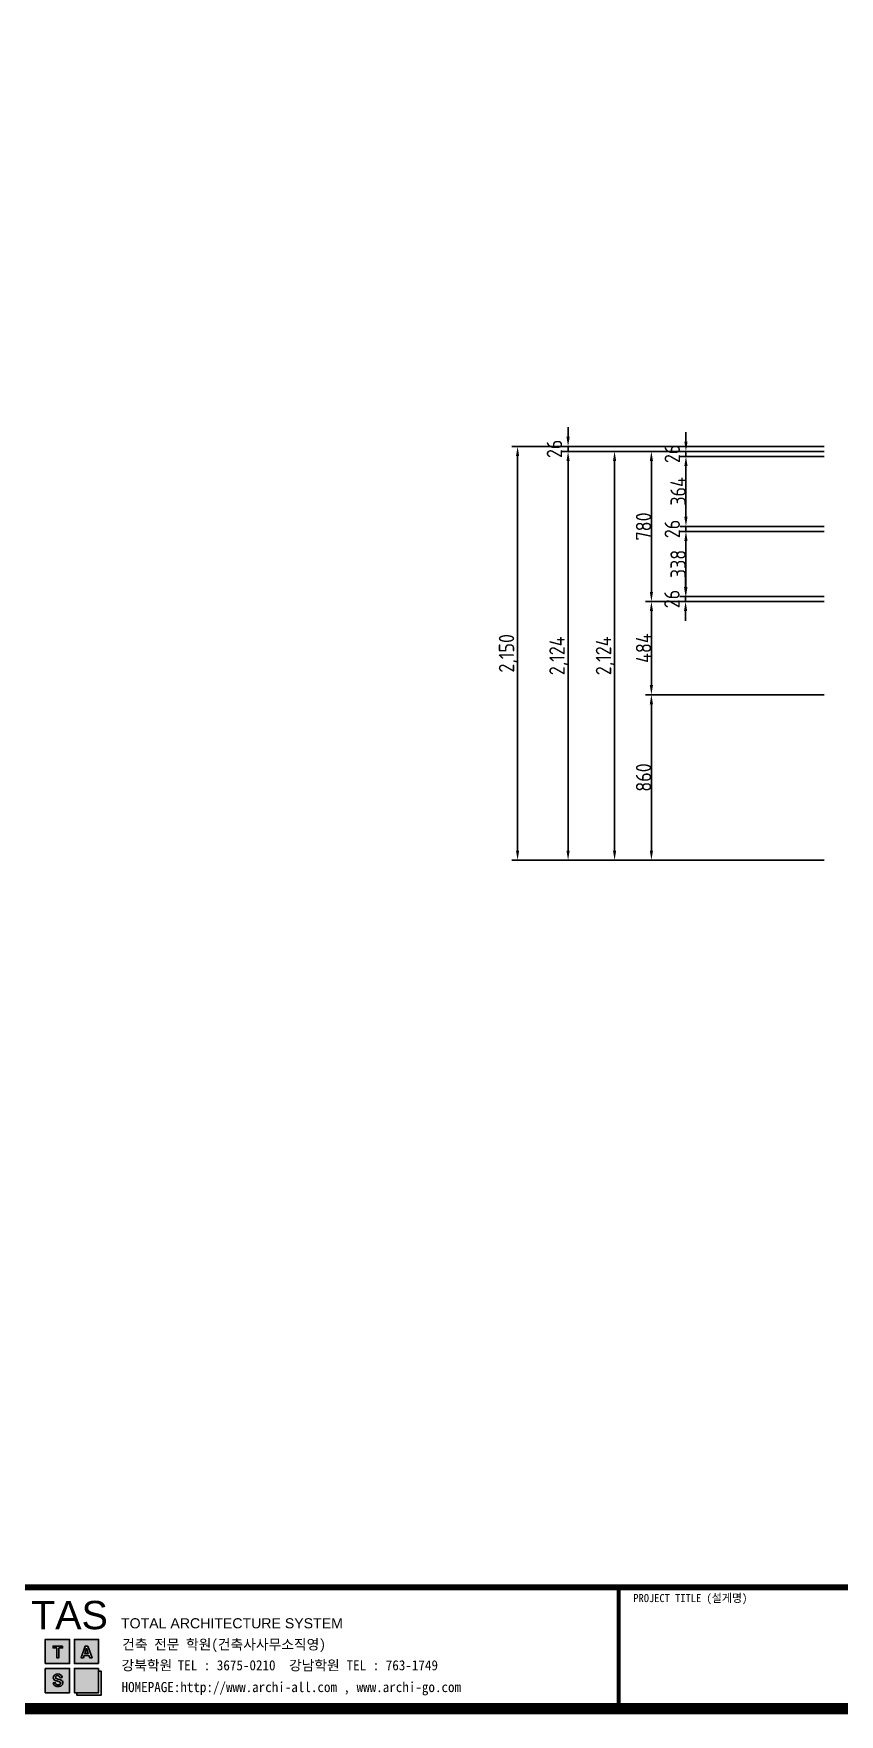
# Model space of a CAD drawing. Extents: x 0 to 79700, y -68 to 28499.
# Drawn here: x 67349 to 71537, y -68 to 8664 of the extents above; entities that cross this region are included whole.
import ezdxf

# ---------------------------------------------------------------- set-up
doc = ezdxf.new("R2010")
doc.units = 0
doc.header["$LTSCALE"] = 50
doc.header["$MEASUREMENT"] = 0
doc.header["$PDMODE"] = 3
doc.layers.get('0').update_dxf_attribs({"linetype": 'CONTINUOUS'})
doc.layers.get('DEFPOINTS').update_dxf_attribs({"linetype": 'CONTINUOUS'})
doc.styles.add('3', font='swissk.ttf')
doc.styles.add('4', font='')
doc.styles.get("Standard").update_dxf_attribs({"font": 'architxt.shx'})
doc.styles.get('4').set_extended_font_data('DotumChe')
doc.dimstyles.new('STANDARD$0', dxfattribs={"dimscale": 0, "dimtxt": 80, "dimasz": 50, "dimexe": 30, "dimexo": 150, "dimtad": 3, "dimdec": 0, "dimdsep": 46, "dimlunit": 6, "dimtxsty": 'Standard', "dimcen": 80, "dimclrd": 254, "dimclre": 254, "dimadec": 0, "dimazin": 0, "dimtfac": 1, "dimtdec": 0, "dimtmove": 2, "dimatfit": 3, "dimfxl": 1, "dimtolj": 1, "dimtzin": 0, "dimarcsym": 0})

# ---------------------------------------------------------------- blocks, each defined once
blk = doc.blocks.new('*D459')
at = {"color": 254, "lineweight": -2, "transparency": 16777216}
for p, q in [((71457.8, 5229.4), (70530, 5229.4)), ((70560, 4419.4), (70560, 5179.4)), ((71457.8, 4369.4), (70530, 4369.4))]:
    blk.add_line(p, q, dxfattribs=at)
at = {"color": 254, "transparency": 16777216}
for points in [[(70551.7, 5179.4), (70568.3, 5179.4), (70560, 5229.4)], [(70551.7, 4419.4), (70568.3, 4419.4), (70560, 4369.4)]]:
    blk.add_solid(points, dxfattribs=at)
at = {"layer": 'DEFPOINTS', "color": 0, "transparency": 16777216}
for p in [(70560, 5229.4), (71607.8, 5229.4), (71607.8, 4369.4)]:
    blk.add_point(p, dxfattribs=at)
at = {"color": 0, "transparency": 16777216, "insert": (70519.4, 4799.4), "char_height": 80, "attachment_point": 5, "rotation": 90}
blk.add_mtext('\\A1;860', dxfattribs=at)
blk = doc.blocks.new('*D460')
at = {"color": 254, "lineweight": -2, "transparency": 16777216}
for p, q in [((71457.8, 5713.4), (70530, 5713.4)), ((70560, 5279.4), (70560, 5663.4)), ((71457.8, 5229.4), (70530, 5229.4))]:
    blk.add_line(p, q, dxfattribs=at)
at = {"color": 254, "transparency": 16777216}
for points in [[(70551.7, 5663.4), (70568.3, 5663.4), (70560, 5713.4)], [(70551.7, 5279.4), (70568.3, 5279.4), (70560, 5229.4)]]:
    blk.add_solid(points, dxfattribs=at)
at = {"layer": 'DEFPOINTS', "color": 0, "transparency": 16777216}
for p in [(70560, 5713.4), (71607.8, 5713.4), (71607.8, 5229.4)]:
    blk.add_point(p, dxfattribs=at)
at = {"color": 0, "transparency": 16777216, "insert": (70519.4, 5471.4), "char_height": 80, "attachment_point": 5, "rotation": 90}
blk.add_mtext('\\A1;484', dxfattribs=at)
blk = doc.blocks.new('*D461')
at = {"color": 254, "lineweight": -2, "transparency": 16777216}
for p, q in [((70739.5, 6543.4), (70739.5, 6593.4)), ((71457.8, 6493.4), (70709.5, 6493.4)), ((71107.8, 6467.4), (70709.5, 6467.4)), ((70739.5, 6467.4), (70739.5, 6493.4)), ((70739.5, 6417.4), (70739.5, 6367.4))]:
    blk.add_line(p, q, dxfattribs=at)
at = {"color": 254, "transparency": 16777216}
for points in [[(70731.1, 6543.4), (70747.8, 6543.4), (70739.5, 6493.4)], [(70731.1, 6417.4), (70747.8, 6417.4), (70739.5, 6467.4)]]:
    blk.add_solid(points, dxfattribs=at)
at = {"layer": 'DEFPOINTS', "color": 0, "transparency": 16777216}
for p in [(70739.5, 6493.4), (71257.8, 6467.4), (71607.8, 6493.4)]:
    blk.add_point(p, dxfattribs=at)
at = {"color": 0, "transparency": 16777216, "insert": (70668.5, 6480.4), "char_height": 80, "attachment_point": 5, "rotation": 90}
blk.add_mtext('\\A1;26', dxfattribs=at)
blk = doc.blocks.new('*D462')
at = {"color": 254, "lineweight": -2, "transparency": 16777216}
for p, q in [((71107.8, 6493.4), (70338.6, 6493.4)), ((70368.6, 4419.4), (70368.6, 6443.4)), ((71107.8, 4369.4), (70338.6, 4369.4))]:
    blk.add_line(p, q, dxfattribs=at)
at = {"color": 254, "transparency": 16777216}
for points in [[(70360.3, 6443.4), (70377, 6443.4), (70368.6, 6493.4)], [(70360.3, 4419.4), (70377, 4419.4), (70368.6, 4369.4)]]:
    blk.add_solid(points, dxfattribs=at)
at = {"layer": 'DEFPOINTS', "color": 0, "transparency": 16777216}
for p in [(70368.6, 6493.4), (71257.8, 6493.4), (71257.8, 4369.4)]:
    blk.add_point(p, dxfattribs=at)
at = {"color": 0, "transparency": 16777216, "insert": (70320.4, 5431.4), "char_height": 80, "attachment_point": 5, "rotation": 90}
blk.add_mtext('\\A1;2,124', dxfattribs=at)
blk = doc.blocks.new('*D456')
at = {"color": 254, "lineweight": -2, "transparency": 16777216}
for p, q in [((70127, 6569.4), (70127, 6619.4)), ((71457.8, 6519.4), (70097, 6519.4)), ((71107.8, 6493.4), (70097, 6493.4)), ((70127, 6493.4), (70127, 6519.4)), ((70127, 6443.4), (70127, 6393.4))]:
    blk.add_line(p, q, dxfattribs=at)
at = {"color": 254, "transparency": 16777216}
for points in [[(70118.7, 6569.4), (70135.3, 6569.4), (70127, 6519.4)], [(70118.7, 6443.4), (70135.3, 6443.4), (70127, 6493.4)]]:
    blk.add_solid(points, dxfattribs=at)
at = {"layer": 'DEFPOINTS', "color": 0, "transparency": 16777216}
for p in [(70127, 6519.4), (71257.8, 6493.4), (71607.8, 6519.4)]:
    blk.add_point(p, dxfattribs=at)
at = {"color": 0, "transparency": 16777216, "insert": (70056, 6506.4), "char_height": 80, "attachment_point": 5, "rotation": 90}
blk.add_mtext('\\A1;26', dxfattribs=at)
blk = doc.blocks.new('*D457')
at = {"color": 254, "lineweight": -2, "transparency": 16777216}
for p, q in [((71107.8, 6493.4), (70097, 6493.4)), ((70127, 6443.4), (70127, 4419.4)), ((71107.8, 4369.4), (70097, 4369.4))]:
    blk.add_line(p, q, dxfattribs=at)
at = {"color": 254, "transparency": 16777216}
for points in [[(70118.7, 6443.4), (70135.3, 6443.4), (70127, 6493.4)], [(70118.7, 4419.4), (70135.3, 4419.4), (70127, 4369.4)]]:
    blk.add_solid(points, dxfattribs=at)
at = {"layer": 'DEFPOINTS', "color": 0, "transparency": 16777216}
for p in [(71257.8, 6493.4), (70127, 4369.4), (71257.8, 4369.4)]:
    blk.add_point(p, dxfattribs=at)
at = {"color": 0, "transparency": 16777216, "insert": (70078.7, 5431.4), "char_height": 80, "attachment_point": 5, "rotation": 90}
blk.add_mtext('\\A1;2,124', dxfattribs=at)
blk = doc.blocks.new('*D458')
at = {"color": 254, "lineweight": -2, "transparency": 16777216}
for p, q in [((71107.8, 6519.4), (69834.6, 6519.4)), ((69864.6, 6469.4), (69864.6, 4419.4)), ((71107.8, 4369.4), (69834.6, 4369.4))]:
    blk.add_line(p, q, dxfattribs=at)
at = {"color": 254, "transparency": 16777216}
for points in [[(69856.3, 6469.4), (69872.9, 6469.4), (69864.6, 6519.4)], [(69856.3, 4419.4), (69872.9, 4419.4), (69864.6, 4369.4)]]:
    blk.add_solid(points, dxfattribs=at)
at = {"layer": 'DEFPOINTS', "color": 0, "transparency": 16777216}
for p in [(71257.8, 6519.4), (69864.6, 4369.4), (71257.8, 4369.4)]:
    blk.add_point(p, dxfattribs=at)
at = {"color": 0, "transparency": 16777216, "insert": (69816.4, 5444.4), "char_height": 80, "attachment_point": 5, "rotation": 90}
blk.add_mtext('\\A1;2,150', dxfattribs=at)
blk = doc.blocks.new('*D484')
at = {"color": 254, "lineweight": -2, "transparency": 16777216}
for p, q in [((70737.7, 5789.4), (70737.7, 5839.4)), ((71457.8, 5739.4), (70707.7, 5739.4)), ((71457.8, 5713.4), (70707.7, 5713.4)), ((70737.7, 5713.4), (70737.7, 5739.4)), ((70737.7, 5663.4), (70737.7, 5613.4))]:
    blk.add_line(p, q, dxfattribs=at)
at = {"color": 254, "transparency": 16777216}
for points in [[(70729.4, 5789.4), (70746, 5789.4), (70737.7, 5739.4)], [(70729.4, 5663.4), (70746, 5663.4), (70737.7, 5713.4)]]:
    blk.add_solid(points, dxfattribs=at)
at = {"layer": 'DEFPOINTS', "color": 0, "transparency": 16777216}
for p in [(70737.7, 5739.4), (71607.8, 5739.4), (71607.8, 5713.4)]:
    blk.add_point(p, dxfattribs=at)
at = {"color": 0, "transparency": 16777216, "insert": (70666.7, 5726.4), "char_height": 80, "attachment_point": 5, "rotation": 90}
blk.add_mtext('\\A1;26', dxfattribs=at)
blk = doc.blocks.new('*D485')
at = {"color": 254, "lineweight": -2, "transparency": 16777216}
for p, q in [((71457.8, 6467.4), (70709.5, 6467.4)), ((70739.5, 6417.4), (70739.5, 6153.4)), ((71457.8, 6103.4), (70709.5, 6103.4))]:
    blk.add_line(p, q, dxfattribs=at)
at = {"color": 254, "transparency": 16777216}
for points in [[(70731.1, 6417.4), (70747.8, 6417.4), (70739.5, 6467.4)], [(70731.1, 6153.4), (70747.8, 6153.4), (70739.5, 6103.4)]]:
    blk.add_solid(points, dxfattribs=at)
at = {"layer": 'DEFPOINTS', "color": 0, "transparency": 16777216}
for p in [(71607.8, 6467.4), (70739.5, 6103.4), (71607.8, 6103.4)]:
    blk.add_point(p, dxfattribs=at)
at = {"color": 0, "transparency": 16777216, "insert": (70698.8, 6285.4), "char_height": 80, "attachment_point": 5, "rotation": 90}
blk.add_mtext('\\A1;364', dxfattribs=at)
blk = doc.blocks.new('*D486')
at = {"color": 254, "lineweight": -2, "transparency": 16777216}
for p, q in [((70739.5, 6153.4), (70739.5, 6203.4)), ((71457.8, 6103.4), (70709.5, 6103.4)), ((71457.8, 6077.4), (70709.5, 6077.4)), ((70739.5, 6103.4), (70739.5, 6077.4)), ((70739.5, 6027.4), (70739.5, 5977.4))]:
    blk.add_line(p, q, dxfattribs=at)
at = {"color": 254, "transparency": 16777216}
for points in [[(70731.1, 6153.4), (70747.8, 6153.4), (70739.5, 6103.4)], [(70731.1, 6027.4), (70747.8, 6027.4), (70739.5, 6077.4)]]:
    blk.add_solid(points, dxfattribs=at)
at = {"layer": 'DEFPOINTS', "color": 0, "transparency": 16777216}
for p in [(70739.5, 6077.4), (71607.8, 6103.4), (71607.8, 6077.4)]:
    blk.add_point(p, dxfattribs=at)
at = {"color": 0, "transparency": 16777216, "insert": (70668.5, 6090.4), "char_height": 80, "attachment_point": 5, "rotation": 90}
blk.add_mtext('\\A1;26', dxfattribs=at)
blk = doc.blocks.new('*D487')
at = {"color": 254, "lineweight": -2, "transparency": 16777216}
for p, q in [((71457.8, 6077.4), (70709.5, 6077.4)), ((70739.5, 6027.4), (70739.5, 5789.4)), ((71457.8, 5739.4), (70709.5, 5739.4))]:
    blk.add_line(p, q, dxfattribs=at)
at = {"color": 254, "transparency": 16777216}
for points in [[(70731.1, 6027.4), (70747.8, 6027.4), (70739.5, 6077.4)], [(70731.1, 5789.4), (70747.8, 5789.4), (70739.5, 5739.4)]]:
    blk.add_solid(points, dxfattribs=at)
at = {"layer": 'DEFPOINTS', "color": 0, "transparency": 16777216}
for p in [(71607.8, 6077.4), (70739.5, 5739.4), (71607.8, 5739.4)]:
    blk.add_point(p, dxfattribs=at)
at = {"color": 0, "transparency": 16777216, "insert": (70698.8, 5908.4), "char_height": 80, "attachment_point": 5, "rotation": 90}
blk.add_mtext('\\A1;338', dxfattribs=at)
blk = doc.blocks.new('*D488')
at = {"color": 254, "lineweight": -2, "transparency": 16777216}
for p, q in [((71307.8, 6493.4), (70530, 6493.4)), ((70560, 6443.4), (70560, 5763.4)), ((71307.8, 5713.4), (70530, 5713.4))]:
    blk.add_line(p, q, dxfattribs=at)
at = {"color": 254, "transparency": 16777216}
for points in [[(70551.7, 6443.4), (70568.3, 6443.4), (70560, 6493.4)], [(70551.7, 5763.4), (70568.3, 5763.4), (70560, 5713.4)]]:
    blk.add_solid(points, dxfattribs=at)
at = {"layer": 'DEFPOINTS', "color": 0, "transparency": 16777216}
for p in [(71457.8, 6493.4), (70560, 5713.4), (71457.8, 5713.4)]:
    blk.add_point(p, dxfattribs=at)
at = {"color": 0, "transparency": 16777216, "insert": (70519.4, 6103.4), "char_height": 80, "attachment_point": 5, "rotation": 90}
blk.add_mtext('\\A1;780', dxfattribs=at)
blk = doc.blocks.new('forma3')
h = blk.add_hatch(color=7)
h.paths.add_polyline_path([(20.59, 7.79), (16.39, 7.79), (16.39, 11.99), (20.59, 11.99)])
h.paths.add_polyline_path([(18.72, 10.83), (18.28, 10.83), (17.55, 8.8), (17.95, 8.8), (18.08, 9.22), (18.91, 9.22), (19.05, 8.8), (19.45, 8.8)], flags=16)
h.paths.add_polyline_path([(18.49, 10.49), (18.19, 9.55), (18.8, 9.55)], flags=0)
h.paths.add_polyline_path([(11.35, 7.79), (15.55, 7.79), (15.55, 11.99), (11.35, 11.99)])
h.paths.add_polyline_path([(14.34, 10.82), (12.72, 10.82), (12.72, 10.52), (13.34, 10.52), (13.34, 8.8), (13.72, 8.8), (13.72, 10.52), (14.34, 10.52)], flags=16)
h.paths.add_polyline_path([(11.35, 6.95), (15.55, 6.95), (15.55, 2.75), (11.35, 2.75)])
edge = h.paths.add_edge_path(flags=16)
edge.add_line((14.3, 5.37), (13.95, 5.37))
edge.add_arc((13.51, 5.25), 0.461, 15.2045, 91.6435)
edge.add_arc((13.52, 5.25), 0.46, 92.5202, 143.5117)
edge.add_arc((13.33, 5.41), 0.223, 147.9136, 257.5767)
edge.add_arc((13.93, 6.55), 1.5, 244.5439, 262.1897)
edge.add_arc((13.55, 3.91), 1.16, 54.3571, 81.1751, ccw=False)
edge.add_arc((13.86, 4.48), 0.522, -18.0796, 45.7147, ccw=False)
edge.add_arc((13.79, 4.44), 0.583, 294.2457, 348.2392, ccw=False)
edge.add_arc((13.52, 5.26), 1.45, 262.9929, 290.5927, ccw=False)
edge.add_arc((13.42, 4.52), 0.701, 210.9646, 263.5539, ccw=False)
edge.add_arc((13.19, 4.42), 0.45, 173.3367, 214.756, ccw=False)
edge.add_line((12.74, 4.47), (13.09, 4.47))
edge.add_arc((13.45, 4.5), 0.362, 184.7381, 266.0846)
edge.add_arc((13.58, 4.71), 0.585, 254.8829, 310.8747)
edge.add_arc((13.79, 4.42), 0.227, 317.6345, 411.7698)
edge.add_arc((13.32, 3.6), 1.17, 58.3854, 82.4062)
edge.add_arc((13.72, 6.2), 1.46, 238.4434, 260.2529, ccw=False)
edge.add_arc((13.27, 5.38), 0.526, 138.4377, 234.2522, ccw=False)
edge.add_arc((13.53, 5.04), 0.951, 79.1189, 133.9717, ccw=False)
edge.add_arc((13.63, 5.29), 0.691, 28.7179, 83.0271, ccw=False)
edge.add_arc((13.15, 5.21), 1.16, 7.9314, 20.6514, ccw=False)
h.paths.add_polyline_path([(20.59, 6.95), (16.39, 6.95), (16.39, 2.75), (20.59, 2.75)])
at = {"const_width": 2}
blk.add_lwpolyline([(0, 297), (0, 0), (420, 0), (420, 297)], close=True, dxfattribs=at)
for points, const_width in [([(420, 21), (0, 21)], 1), ([(110.67, 0), (110.67, 21)], 0.7)]:
    blk.add_lwpolyline(points, dxfattribs=dict(const_width=const_width))
at = {"color": 7}
for points in [[(11.35, 7.79), (15.55, 7.79), (15.55, 11.99), (11.35, 11.99)], [(20.59, 7.79), (16.39, 7.79), (16.39, 11.99), (20.59, 11.99)], [(14.34, 10.82), (12.72, 10.82), (12.72, 10.52), (13.34, 10.52), (13.34, 8.8), (13.72, 8.8), (13.72, 10.52), (14.34, 10.52), (14.34, 10.82)], [(18.72, 10.83), (18.28, 10.83), (17.55, 8.8), (17.95, 8.8), (18.08, 9.22), (18.91, 9.22), (19.05, 8.8), (19.45, 8.8)], [(18.49, 10.49), (18.19, 9.55), (18.8, 9.55)], [(11.35, 6.95), (15.55, 6.95), (15.55, 2.75), (11.35, 2.75)], [(20.59, 6.95), (16.39, 6.95), (16.39, 2.75), (20.59, 2.75)]]:
    blk.add_lwpolyline(points, close=True, dxfattribs=at)
blk.add_lwpolyline([(14.3, 5.37), (13.95, 5.37, 0.346472), (13.49, 5.71, 0.226238), (13.15, 5.53, 0.5187), (13.29, 5.19, 0.077147), (13.73, 5.06, -0.117552), (14.23, 4.86, -0.285774), (14.36, 4.32, -0.240049), (14.03, 3.91, -0.121012), (13.34, 3.83, -0.233578), (12.82, 4.16, -0.18272), (12.74, 4.47), (13.09, 4.47, 0.370638), (13.43, 4.14, 0.24929), (13.96, 4.26, 0.435514), (13.94, 4.59, 0.105196), (13.48, 4.76, -0.09545), (12.96, 4.95, -0.444259), (12.87, 5.73, -0.244018), (13.71, 5.98, -0.241506), (14.23, 5.62, -0.055559)], format="xyb", close=True, dxfattribs=at)
blk.add_lwpolyline([(16.83, 2.75), (16.83, 2.3), (21.03, 2.3), (21.03, 6.5), (20.59, 6.5)], dxfattribs=at)
for s, height, style, p in [('TAS', 4.9, '3', (8.89, 13.75)), ('PROJECT TITLE (설게명)', 1.4, '4', (113.22, 18.44)), ('TOTAL ARCHITECTURE SYSTEM', 1.75, '3', (24.47, 13.9)), (' 건축 전문 학원(건축사사무소직영)', 1.75, '4', (23.55, 10.24)), ('강북학원', 1.75, '4', (24.57, 6.63)), ('TEL : 3675-0210', 1.75, '4', (34.28, 6.63)), ('강남학원', 1.75, '4', (53.57, 6.63)), ('TEL : 763-1749', 1.75, '4', (63.55, 6.63)), ('HOMEPAGE:http://www.archi-all.com , www.archi-go.com', 1.75, '4', (24.57, 2.86))]:
    blk.add_text(s, height=height, dxfattribs=dict(style=style)).set_placement(p)

msp = doc.modelspace()

# ---------------------------------------------------------------- block references
at = {"xscale": 30, "yscale": 30, "zscale": 30}
msp.add_blockref('forma3', (67069.50283, -37.60583), dxfattribs=at)

# ---------------------------------------------------------------- dimensions: what is measured, and where the dimension line sits
at = {"ltscale": 10}
for base, p1, p2, picture, middle in [((70126.986, 6519.41817), (71257.79279, 6493.41817), (71607.79279, 6519.41817), '*D456', (70056.0485, 6506.41817)), ((70739.4558, 6493.41817), (71257.79279, 6467.41817), (71607.79279, 6493.41817), '*D461', (70668.5183, 6480.41817)), ((69864.59736, 4369.41817), (71257.79279, 6519.41817), (71257.79279, 4369.41817), '*D458', (69816.35331, 5444.41817)), ((70126.986, 4369.41817), (71257.79279, 6493.41817), (71257.79279, 4369.41817), '*D457', (70078.74195, 5431.41817)), ((70368.646, 6493.41817), (71257.79279, 4369.41817), (71257.79279, 6493.41817), '*D462', (70320.40196, 5431.41817)), ((70560.00892, 5713.41817), (71457.79279, 6493.41817), (71457.79279, 5713.41817), '*D488', (70519.38392, 6103.41817)), ((70739.4558, 6103.41817), (71607.79279, 6467.41817), (71607.79279, 6103.41817), '*D485', (70698.8308, 6285.41817)), ((70739.4558, 6077.41817), (71607.79279, 6103.41817), (71607.79279, 6077.41817), '*D486', (70668.5183, 6090.41817)), ((70739.4558, 5739.41817), (71607.79279, 6077.41817), (71607.79279, 5739.41817), '*D487', (70698.8308, 5908.41817)), ((70737.68638, 5739.41817), (71607.79279, 5713.41817), (71607.79279, 5739.41817), '*D484', (70666.74888, 5726.41817)), ((70560.00892, 5713.41817), (71607.79279, 5229.41817), (71607.79279, 5713.41817), '*D460', (70519.38392, 5471.41817)), ((70560.00892, 5229.41817), (71607.79279, 4369.41817), (71607.79279, 5229.41817), '*D459', (70519.38392, 4799.41817))]:
    dim = msp.add_linear_dim(base=base, p1=p1, p2=p2, angle=90, dimstyle='STANDARD$0', override={"dimscale": 1}, dxfattribs=at)
    dim.commit()
    dim.dimension.update_dxf_attribs({"geometry": picture, "text_midpoint": middle})

doc.saveas('drawing.dxf')
